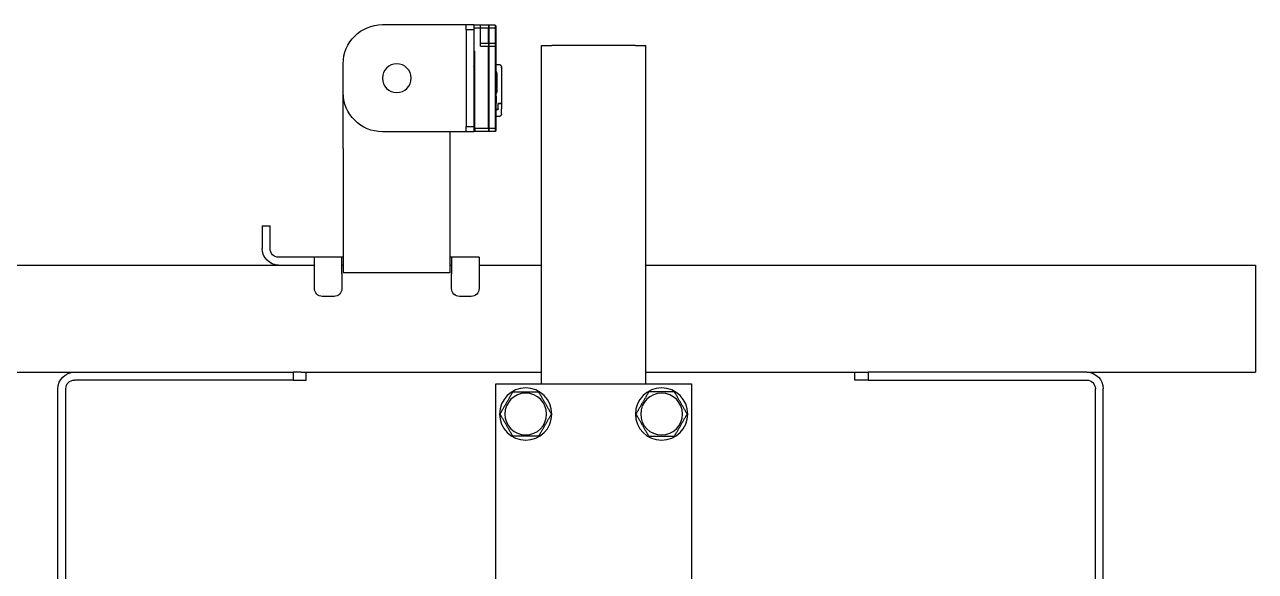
# Model space of a CAD drawing. Header units: millimetres. Extents: x -383313 to -161684, y -117025 to 99224.
# Drawn here: x -343913.6 to -343442.6, y -10075.1 to -9866 of the extents above; entities that cross this region are included whole.
import ezdxf

# ---------------------------------------------------------------- set-up
doc = ezdxf.new("R2010")
doc.units = ezdxf.units.MM
doc.header["$MEASUREMENT"] = 0
doc.layers.add('PV-3401', color=7, linetype='Continuous')

# ---------------------------------------------------------------- blocks, each defined once
blk = doc.blocks.new('*U205')
at = {"layer": 'PV-3401'}
for p, q in [((14925.62, -5193.49), (14925.62, -5340.89)), ((14928.62, -5193.49), (14928.62, -5340.89)), ((15322.62, -5193.49), (15322.62, -5340.89)), ((15325.62, -5193.49), (15325.62, -5340.89)), ((15093.12, -5247.69), (15093.12, -5342.69)), ((15168.12, -5342.69), (15168.12, -5247.69)), ((15015.62, -5344.19), (14931.92, -5344.19)), ((15015.62, -5344.19), (15020.62, -5344.19)), ((15015.62, -5347.19), (15015.62, -5344.19)), ((15020.62, -5344.19), (15020.62, -5347.19)), ((15093.12, -5342.69), (15168.12, -5342.69)), ((15110.62, -5342.69), (15110.62, -5472.19)), ((15150.62, -5342.69), (15150.62, -5472.19)), ((15235.62, -5344.19), (15230.62, -5344.19)), ((15230.62, -5344.19), (15230.62, -5347.19)), ((15235.62, -5344.19), (15319.32, -5344.19)), ((15235.62, -5347.19), (15235.62, -5344.19)), ((14883.87, -5347.19), (14931.92, -5347.19)), ((14931.92, -5347.19), (15015.62, -5347.19)), ((15018.62, -5347.19), (15015.62, -5347.19)), ((15018.62, -5347.19), (15110.62, -5347.19)), ((15150.62, -5347.19), (15232.62, -5347.19)), ((15232.62, -5347.19), (15235.62, -5347.19)), ((15319.32, -5347.19), (15235.62, -5347.19)), ((15319.32, -5347.19), (15383.87, -5347.19)), ((15383.87, -5350.69), (15383.87, -5347.19)), ((15383.87, -5384.69), (15383.87, -5350.69)), ((15031.27, -5376.19), (15026.77, -5376.19)), ((15083.77, -5376.19), (15079.27, -5376.19)), ((15023.77, -5379.19), (15023.77, -5384.89)), ((15034.27, -5384.89), (15034.27, -5379.19)), ((15076.27, -5379.19), (15076.27, -5384.89)), ((15086.77, -5384.89), (15086.77, -5379.19)), ((14883.87, -5388.19), (15023.77, -5388.19)), ((15023.77, -5384.89), (15023.77, -5391.19)), ((15034.27, -5384.89), (15034.27, -5391.19)), ((15034.27, -5388.19), (15034.77, -5388.19)), ((15075.77, -5385.19), (15034.77, -5385.19)), ((15034.77, -5387.03), (15034.77, -5385.19)), ((15034.77, -5428.34), (15034.77, -5387.03)), ((15075.77, -5385.19), (15075.77, -5387.03)), ((15075.77, -5387.03), (15075.77, -5428.34)), ((15075.77, -5388.19), (15076.27, -5388.19)), ((15076.27, -5391.19), (15076.27, -5384.89)), ((15086.77, -5391.19), (15086.77, -5384.89)), ((15086.77, -5388.19), (15110.62, -5388.19)), ((15150.62, -5388.19), (15383.87, -5388.19)), ((15383.87, -5388.19), (15383.87, -5384.69)), ((15023.77, -5391.19), (15010.07, -5391.19)), ((15034.27, -5391.19), (15023.77, -5391.19)), ((15034.77, -5391.19), (15034.27, -5391.19)), ((15076.27, -5391.19), (15075.77, -5391.19)), ((15086.77, -5391.19), (15076.27, -5391.19)), ((15003.77, -5400.19), (15003.77, -5394.49)), ((15006.77, -5394.49), (15006.77, -5400.19)), ((15003.77, -5403.19), (15003.77, -5400.19)), ((15006.77, -5400.19), (15006.77, -5403.19)), ((15003.77, -5403.19), (15006.77, -5403.19)), ((15034.77, -5432.8), (15034.77, -5428.34)), ((15075.77, -5428.34), (15075.77, -5432.8)), ((15034.77, -5432.8), (15034.77, -5454.19)), ((15075.77, -5432.8), (15075.77, -5439.19)), ((15078.47, -5439.19), (15049.77, -5439.19)), ((15081.77, -5439.19), (15078.47, -5439.19)), ((15081.77, -5439.19), (15081.77, -5441.19)), ((15084.77, -5439.19), (15081.77, -5439.19)), ((15084.77, -5441.19), (15084.77, -5439.19)), ((15084.77, -5439.44), (15085.16, -5439.44)), ((15084.77, -5440.09), (15085.16, -5440.09)), ((15085.16, -5439.44), (15090.44, -5439.44)), ((15085.16, -5440.44), (15085.16, -5439.44)), ((15090.44, -5440.44), (15090.44, -5439.44)), ((15090.44, -5439.46), (15090.46, -5439.46)), ((15090.46, -5439.44), (15092.96, -5439.44)), ((15090.46, -5440.44), (15090.46, -5439.44)), ((15092.96, -5440.44), (15092.96, -5439.44)), ((15092.96, -5439.44), (15093.26, -5439.74)), ((15093.26, -5439.74), (15093.26, -5440.56)), ((15081.77, -5441.19), (15084.77, -5441.19)), ((15081.77, -5478.19), (15081.77, -5441.19)), ((15084.77, -5478.19), (15084.77, -5441.19)), ((15090.44, -5440.44), (15085.16, -5440.44)), ((15085.16, -5440.44), (15085.16, -5469.99)), ((15090.44, -5440.44), (15090.44, -5471.94)), ((15090.44, -5440.45), (15090.46, -5440.45)), ((15092.96, -5440.44), (15090.46, -5440.44)), ((15090.46, -5471.94), (15090.46, -5440.44)), ((15092.96, -5471.94), (15092.96, -5440.44)), ((15093.26, -5440.56), (15092.96, -5440.44)), ((15093.26, -5440.56), (15093.26, -5471.81)), ((15094.36, -5444.99), (15093.26, -5444.99)), ((15084.77, -5448.49), (15085.16, -5448.49)), ((15093.87, -5447.68), (15093.26, -5447.68)), ((15093.26, -5447.69), (15093.86, -5447.69)), ((15093.86, -5447.69), (15093.93, -5447.69)), ((15094.06, -5447.89), (15094.06, -5450)), ((15094.07, -5447.99), (15094.07, -5447.88)), ((15094.07, -5447.99), (15094.07, -5449.99)), ((15095.36, -5445.79), (15095.34, -5445.79)), ((15095.36, -5445.79), (15095.36, -5445.99)), ((15095.36, -5445.99), (15095.36, -5447.99)), ((15095.36, -5449.99), (15095.36, -5447.99)), ((15034.77, -5454.19), (15034.77, -5465.19)), ((15085.16, -5449.99), (15084.77, -5449.99)), ((15084.77, -5450), (15085.16, -5450)), ((15085.03, -5449.99), (15085.03, -5450)), ((15093.36, -5451.49), (15093.36, -5450.24)), ((15093.36, -5452.73), (15093.36, -5451.49)), ((15094.07, -5449.99), (15094.06, -5449.99)), ((15094.36, -5450), (15094.06, -5450)), ((15094.36, -5449.99), (15094.07, -5449.99)), ((15095.36, -5449.99), (15094.36, -5449.99)), ((15094.36, -5450), (15095.36, -5450)), ((15094.56, -5449.99), (15094.56, -5450)), ((15095.09, -5450), (15095.09, -5449.99)), ((15095.36, -5450), (15095.36, -5449.99)), ((15095.36, -5463.49), (15095.36, -5450)), ((15093.27, -5458.37), (15093.26, -5458.32)), ((15093.26, -5458.37), (15093.27, -5458.37)), ((15093.56, -5461.49), (15093.56, -5454.49)), ((15095.36, -5463.6), (15095.36, -5463.99)), ((15093.26, -5464.99), (15094.36, -5464.99)), ((15095.35, -5463.99), (15095.35, -5463.89)), ((15084.77, -5469.99), (15085.16, -5469.99)), ((15087.26, -5471.94), (15087.26, -5478.94)), ((15087.26, -5471.94), (15090.44, -5471.94)), ((15090.44, -5472.94), (15087.26, -5472.94)), ((15090.44, -5471.93), (15090.46, -5471.93)), ((15090.44, -5472.94), (15090.44, -5471.94)), ((15090.44, -5472.92), (15090.46, -5472.92)), ((15090.44, -5472.94), (15090.44, -5478.94)), ((15090.46, -5471.94), (15092.96, -5471.94)), ((15090.46, -5472.94), (15090.46, -5471.94)), ((15090.46, -5478.94), (15090.46, -5472.94)), ((15092.96, -5472.94), (15090.46, -5472.94)), ((15093.26, -5471.81), (15092.96, -5471.94)), ((15092.96, -5472.94), (15092.96, -5471.94)), ((15093.26, -5472.64), (15092.96, -5472.94)), ((15092.96, -5478.94), (15092.96, -5472.94)), ((15093.26, -5471.81), (15093.26, -5472.64)), ((15093.26, -5472.64), (15093.26, -5478.81)), ((15110.62, -5472.19), (15114.62, -5472.19)), ((15146.62, -5472.19), (15114.62, -5472.19)), ((15146.62, -5472.19), (15150.62, -5472.19)), ((15049.77, -5480.19), (15078.47, -5480.19)), ((15078.47, -5480.19), (15081.77, -5480.19)), ((15084.77, -5478.19), (15081.77, -5478.19)), ((15081.77, -5478.19), (15081.77, -5480.19)), ((15081.77, -5480.19), (15084.77, -5480.19)), ((15084.76, -5478.94), (15087.26, -5478.94)), ((15084.76, -5479.94), (15084.76, -5478.94)), ((15087.26, -5479.94), (15084.76, -5479.94)), ((15084.77, -5480.19), (15084.77, -5478.19)), ((15087.26, -5478.94), (15090.44, -5478.94)), ((15087.26, -5478.94), (15087.26, -5479.94)), ((15090.44, -5479.94), (15087.26, -5479.94)), ((15090.44, -5478.93), (15090.46, -5478.93)), ((15090.44, -5479.94), (15090.44, -5478.94)), ((15090.44, -5479.92), (15090.46, -5479.92)), ((15090.46, -5479.94), (15090.46, -5478.94)), ((15090.46, -5478.94), (15092.96, -5478.94)), ((15092.96, -5479.94), (15090.46, -5479.94)), ((15093.26, -5478.81), (15092.96, -5478.94)), ((15092.96, -5479.94), (15092.96, -5478.94)), ((15093.26, -5479.64), (15092.96, -5479.94)), ((15093.26, -5478.81), (15093.26, -5479.64))]:
    blk.add_line(p, q, dxfattribs=at)
for centre, radius in [((15104.62, -5331.19), 10), ((15156.62, -5331.19), 10), ((15104.62, -5331.19), 8), ((15156.62, -5331.19), 8), ((15055.27, -5459.69), 5.5)]:
    blk.add_circle(centre, radius, dxfattribs=at)
for centre, radius, start, end in [((14931.92, -5340.89), 6.3, 180, 270), ((14931.92, -5340.89), 3.3, 180, 270), ((15319.32, -5340.89), 3.3, -90, 0), ((15319.32, -5340.89), 6.3, 270, 360), ((15026.77, -5379.19), 3, 90, 180), ((15031.27, -5379.19), 3, 360, 90), ((15079.27, -5379.19), 3, 90, 180), ((15083.77, -5379.19), 3, 360, 90), ((15010.07, -5394.49), 6.3, 90, 180), ((15010.07, -5394.49), 3.3, 90, 180), ((15049.77, -5454.19), 15, 90, 180), ((15094.36, -5445.99), 1, 0, 90), ((15093.86, -5447.89), 0.2, 360, 90), ((15092.06, -5451.49), 1.8, 43.7617, 48.1897), ((15092.06, -5451.49), 1.8, 311.8103, 316.2383), ((15092.56, -5454.49), 1, 0, 45.573), ((15092.56, -5461.49), 1, -45.573, 0), ((15049.77, -5465.19), 15, 180, 270), ((15085.76, -5463.99), 1, 188.1096, 233.1301), ((15094.36, -5463.99), 1, -90, 0)]:
    blk.add_arc(centre, radius, start, end, dxfattribs=at)
for points in [[(15099.71, -5322.69), (15097.26, -5326.94), (15094.8, -5331.19)], [(15109.53, -5322.69), (15104.62, -5322.69), (15099.71, -5322.69)], [(15114.43, -5331.19), (15111.98, -5326.94), (15109.53, -5322.69)], [(15146.8, -5331.19), (15149.26, -5326.94), (15151.71, -5322.69)], [(15151.71, -5322.69), (15156.62, -5322.69), (15161.53, -5322.69)], [(15161.53, -5322.69), (15163.98, -5326.94), (15166.43, -5331.19)], [(15094.8, -5331.19), (15097.26, -5335.44), (15099.71, -5339.69)], [(15109.53, -5339.69), (15111.98, -5335.44), (15114.43, -5331.19)], [(15151.71, -5339.69), (15149.26, -5335.44), (15146.8, -5331.19)], [(15166.43, -5331.19), (15163.98, -5335.44), (15161.53, -5339.69)], [(15099.71, -5339.69), (15104.62, -5339.69), (15109.53, -5339.69)], [(15161.53, -5339.69), (15156.62, -5339.69), (15151.71, -5339.69)]]:
    blk.add_rational_spline(points, [1.22364575665, 1.41294441399, 1.22364575665], degree=2, dxfattribs=at)
for points, knots in [([(15094.07, -5447.88), (15094.07, -5447.85), (15094.07, -5447.83), (15094.05, -5447.78), (15094.03, -5447.75), (15094, -5447.72), (15093.97, -5447.7), (15093.92, -5447.68), (15093.9, -5447.68), (15093.87, -5447.68)], [-0.09048, -0.09048, -0.09048, -0.09048, -0.08293134, -0.08293134, -0.07538268, -0.07538268, -0.06784607, -0.06784607, -0.06030946, -0.06030946, -0.06030946, -0.06030946]), ([(15095.34, -5463.99), (15095.35, -5463.91), (15095.36, -5463.82), (15095.36, -5463.65), (15095.36, -5463.57), (15095.36, -5463.49)], [0, 0, 0, 0, 0.5, 0.5, 1, 1, 1, 1]), ([(15095.36, -5463.99), (15095.36, -5463.99), (15095.36, -5463.99), (15095.35, -5463.99), (15095.34, -5463.99), (15095.34, -5463.99)], [-0.74236815, -0.74236815, -0.74236815, -0.74236815, -0.70256014, -0.70256014, -0.69530144, -0.69530144, -0.69530144, -0.69530144])]:
    blk.add_open_spline(points, degree=3, knots=knots, dxfattribs=at)

msp = doc.modelspace()

# ---------------------------------------------------------------- block references
at = {"layer": 'PV-3401', "xscale": -1, "rotation": 180}
msp.add_blockref('*U205', (-358826.44461, -15346.14729), dxfattribs=at)

doc.saveas('drawing.dxf')
